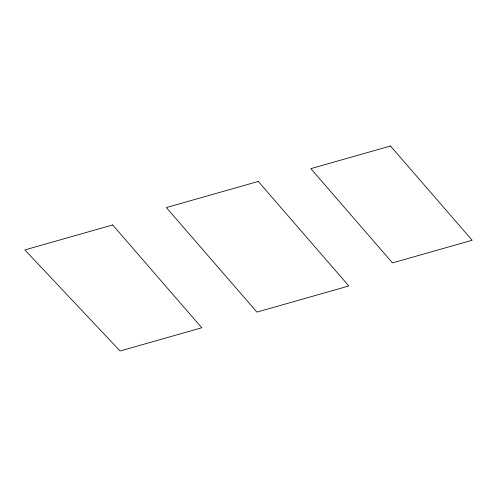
<?xml version="1.0" encoding="UTF-8"?>
<svg xmlns="http://www.w3.org/2000/svg" width="497" height="497" viewBox="0 0 497 497"><rect width="100%" height="100%" fill="white"/><g stroke="black" fill="none" stroke-linecap="round" stroke-linejoin="round"><path stroke-width="0.75" d="M258.278 181.442L166.358 207.566L256.918 312.097L348.838 285.98L258.278 181.442M112.689 224.955L24.85 249.916L120.057 350.994L201.763 327.772L112.689 224.955M390.499 146.006L310.83 168.645L392.481 262.901L472.15 240.256L390.499 146.006"/></g></svg>
